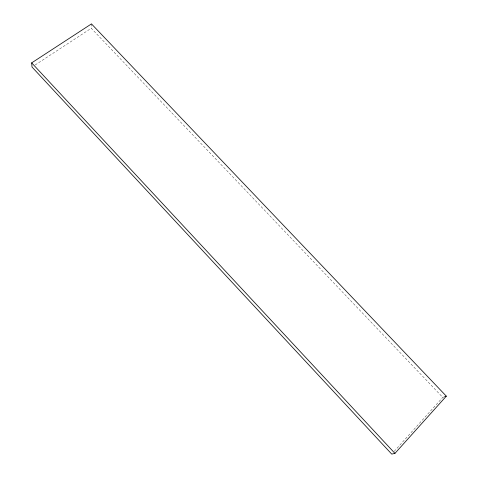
<?xml version="1.0" encoding="UTF-8"?>
<svg xmlns="http://www.w3.org/2000/svg" width="478" height="478" viewBox="0 0 478 478"><rect width="100%" height="100%" fill="white"/><g stroke="black" fill="none" stroke-linecap="round" stroke-linejoin="round"><path stroke-width="0.36" stroke-dasharray="2.39 1.79" d="M444.958 396.626L442.753 397.391L91.274 28.268L91.465 23.9M394.213 451.346L442.753 397.391M35.139 64.996L91.274 28.268"/><path stroke-width="0.72" d="M394.936 453.383L446.321 396.16L91.465 23.9L31.679 62.869L32.02 67.04L391.733 454.1L394.936 453.383L31.679 62.869M444.958 396.626L446.321 396.16"/></g></svg>
